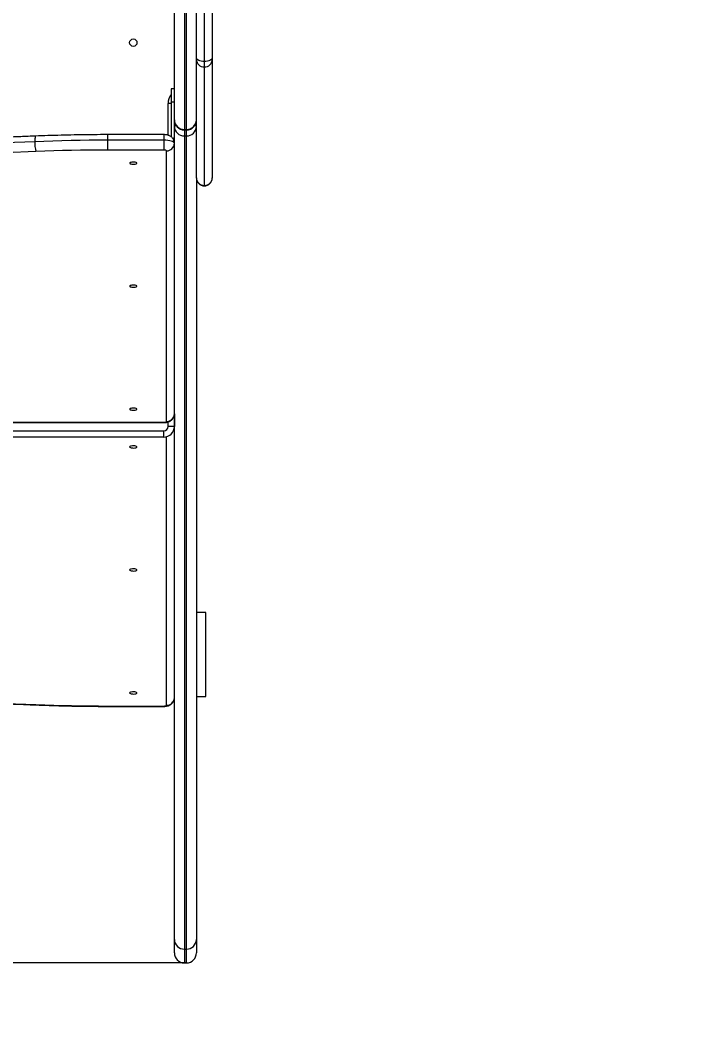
# Model space of a CAD drawing. Header units: millimetres. Extents: x -5609 to 5139, y -3980 to 3221.
# Drawn here: x 633 to 1279, y -1345 to -377 of the extents above; entities that cross this region are included whole.
import ezdxf

# ---------------------------------------------------------------- set-up
doc = ezdxf.new("R2010")
doc.units = ezdxf.units.MM
for name, color, linetype in [('DIKOM_ОБЪЕКТ', 7, 'Continuous'), ('DIKOM_РАЗМЕР_ЗОНА', 7, 'Continuous'), ('DIKOM_РАЗМЕР_ОБЪЕКТА', 7, 'Continuous')]:
    doc.layers.add(name, color=color, linetype=linetype)
doc.styles.add('style1', font='arial.ttf', dxfattribs={"width": 0.8})
doc.dimstyles.new('1-50', dxfattribs={"dimtxt": 300, "dimasz": 200, "dimexe": 100, "dimexo": 0, "dimgap": 100, "dimtad": 1, "dimtxsty": 'style1', "dimcen": 200, "dimclrd": 7, "dimclre": 7, "dimclrt": 7, "dimadec": 1, "dimazin": 2, "dimtfac": 1, "dimtmove": 0, "dimatfit": 2, "dimfxl": 0, "dimlwd": 25, "dimlwe": 18, "dimarcsym": 0})

# ---------------------------------------------------------------- blocks, each defined once
blk = doc.blocks.new('A$Cc336a1e3')
at = {"color": 8, "linetype": 'Continuous', "lineweight": 15}
for p, q in [((3628.5, 1006.55), (3628.5, 857.08)), ((3594, 786.87), (3594, 816.9)), ((3597, 816.9), (3594, 816.9)), ((3601.84, 795.82), (3600, 795.82)), ((3621, 795.82), (3619.16, 795.82)), ((3536.38, 787.44), (3536.38, 782.13)), ((3590, 787.44), (3590, 782.13)), ((3609.5, 792.37), (3609.5, 791.94)), ((3609.5, 791.94), (3609.5, 786.26)), ((3611.5, 791.94), (3611.5, 792.37)), ((3611.5, 786.26), (3611.5, 791.94)), ((3628.5, 739.14), (3628.5, 738.7)), ((3590, 514.02), (3590, 513.69)), ((3594, 509.9), (3594, 514.27)), ((3600, 509.41), (3599.99, 509.52)), ((3592.5, 244.95), (3592.5, 500.22)), ((3536.38, 243.89), (3536.38, 244.22)), ((3590, 243.89), (3590, 244.22)), ((3609.5, 13.11), (3609.5, 0)), ((3611.5, 0), (3611.5, 13.11))]:
    blk.add_line(p, q, dxfattribs=at)
at = {"color": 7, "linetype": 'Continuous', "lineweight": 15}
for p, q in [((3636, 999.37), (3636, 860.28)), ((3600, 801.46), (3600, 922.87)), ((3621, 860.28), (3621, 922.87)), ((3609.5, 913.79), (3609.5, 792.37)), ((3611.5, 792.37), (3611.5, 913.79)), ((3621, 858.96), (3621, 860.28)), ((3621, 746.31), (3621, 858.96)), ((3628.5, 857.08), (3628.5, 851.79)), ((3636, 860.28), (3636, 858.96)), ((3636, 858.96), (3636, 746.31)), ((3628.5, 851.79), (3628.5, 739.14)), ((3600, 830.94), (3597, 830.94)), ((3597, 830.94), (3597, 818.2)), ((3597, 818.2), (3597, 785.69)), ((3600, 818.2), (3597, 818.2)), ((3600, 801.44), (3600, 801.46)), ((3600, 795.82), (3600, 801.44)), ((3600, 795.34), (3600, 795.82)), ((3600, 22.19), (3600, 795.34)), ((3590, 787.44), (3536.38, 787.44)), ((3597, 785.69), (3596.98, 785.38)), ((3609.5, 792.37), (3611.5, 792.37)), ((3609.5, 791.94), (3611.5, 791.94)), ((3609.5, 786.26), (3611.5, 786.26)), ((3609.5, 786.26), (3609.5, 13.11)), ((3611.5, 13.11), (3611.5, 786.26)), ((3536.38, 782.13), (3536.38, 772.77)), ((3590, 782.13), (3536.38, 782.13)), ((3590, 782.13), (3590, 772.77)), ((3590, 772.77), (3536.38, 772.77)), ((3592.5, 514.75), (3592.5, 772.04)), ((3621, 746.2), (3621, 746.31)), ((3621, 746.2), (3621, 22.19)), ((3636, 746.31), (3636, 746.2)), ((2710, 514.02), (3590, 514.02)), ((2710, 513.69), (3590, 513.69)), ((3600, 521.92), (3600, 509.9)), ((2710, 505.9), (3590, 505.9)), ((3590, 499.9), (3590, 505.9)), ((3600, 509.9), (3594, 509.9)), ((3590, 499.9), (2710, 499.9)), ((3630, 333.17), (3621, 333.17)), ((3630, 253.17), (3630, 333.17)), ((3621, 253.17), (3630, 253.17)), ((3536.38, 244.22), (3590, 244.22)), ((3536.38, 243.89), (3590, 243.89)), ((3600, 9.5), (3600, 22.19)), ((3621, 22.19), (3621, 9.5)), ((3609.5, 13.11), (3611.5, 13.11)), ((3609.5, 0), (3611.5, 0))]:
    blk.add_line(p, q, dxfattribs=at)
at = {"color": 7, "linetype": 'Continuous', "lineweight": 15, "flags": 128}
for points in [[(3628.5, 857.08), (3627.04, 857.14), (3625.63, 857.32), (3624.33, 857.62), (3623.2, 858.02), (3622.26, 858.5), (3621.57, 859.06), (3621.14, 859.66), (3621, 860.28)], [(3636, 860.28), (3635.86, 859.66), (3635.43, 859.06), (3634.74, 858.5), (3633.8, 858.02), (3632.67, 857.62), (3631.37, 857.32), (3629.96, 857.14), (3628.5, 857.08)], [(3467.38, 780.73), (3438.69, 779.62), (3409.95, 778.61), (3381.17, 777.71), (3352.35, 776.91), (3323.51, 776.22), (3294.63, 775.63), (3265.73, 775.15), (3236.81, 774.78), (3207.88, 774.51), (3178.94, 774.35), (3150, 774.3), (3121.06, 774.35), (3092.12, 774.51), (3063.19, 774.78), (3034.27, 775.15), (3005.37, 775.63), (2976.49, 776.22), (2947.65, 776.91), (2918.83, 777.71), (2890.05, 778.61), (2861.31, 779.62), (2832.62, 780.73)], [(3536.38, 782.13), (3527.72, 782.11), (3519.08, 782.04), (3510.43, 781.94), (3501.8, 781.78), (3493.17, 781.59), (3484.56, 781.34), (3475.96, 781.06), (3467.38, 780.73)], [(3600, 779.21), (3599.81, 779.78), (3599.24, 780.33), (3598.31, 780.83), (3597.07, 781.28), (3595.56, 781.64), (3593.83, 781.91), (3591.95, 782.08), (3590, 782.13)], [(3468.42, 771.39), (3439.63, 770.27), (3410.8, 769.26), (3381.92, 768.35), (3353.01, 767.55), (3324.07, 766.86), (3295.1, 766.27), (3266.11, 765.79), (3237.1, 765.42), (3208.07, 765.15), (3179.04, 764.99), (3150, 764.94), (3120.96, 764.99), (3091.93, 765.15), (3062.9, 765.42), (3033.89, 765.79), (3004.9, 766.27), (2975.93, 766.86), (2946.99, 767.55), (2918.08, 768.35), (2889.2, 769.26), (2860.37, 770.27), (2831.58, 771.39)], [(3536.38, 772.77), (3527.85, 772.75), (3519.33, 772.68), (3510.82, 772.57), (3502.31, 772.42), (3493.82, 772.23), (3485.33, 771.99), (3476.87, 771.71), (3468.42, 771.39)], [(3592.5, 772.04), (3592.45, 772.18), (3592.31, 772.32), (3592.08, 772.44), (3591.77, 772.55), (3591.39, 772.64), (3590.96, 772.71), (3590.49, 772.75), (3590, 772.77)], [(3564.5, 760.34), (3564.31, 760.67), (3563.76, 760.97), (3562.91, 761.2), (3561.86, 761.33), (3560.71, 761.36), (3559.59, 761.28), (3558.63, 761.09), (3557.92, 760.83), (3557.55, 760.51), (3557.55, 760.17), (3557.92, 759.85), (3558.63, 759.59), (3559.59, 759.4), (3560.71, 759.32), (3561.86, 759.35), (3562.91, 759.48), (3563.76, 759.71), (3564.31, 760.01), (3564.5, 760.34)], [(3564.5, 643.39), (3564.31, 643.72), (3563.76, 644.02), (3562.91, 644.25), (3561.86, 644.38), (3560.71, 644.41), (3559.59, 644.33), (3558.63, 644.15), (3557.92, 643.88), (3557.55, 643.56), (3557.55, 643.22), (3557.92, 642.91), (3558.63, 642.64), (3559.59, 642.46), (3560.71, 642.37), (3561.86, 642.4), (3562.91, 642.54), (3563.76, 642.76), (3564.31, 643.06), (3564.5, 643.39)], [(3564.5, 526.44), (3564.31, 526.78), (3563.76, 527.07), (3562.91, 527.3), (3561.86, 527.44), (3560.71, 527.46), (3559.59, 527.38), (3558.63, 527.2), (3557.92, 526.93), (3557.55, 526.61), (3557.55, 526.28), (3557.92, 525.96), (3558.63, 525.69), (3559.59, 525.51), (3560.71, 525.42), (3561.86, 525.45), (3562.91, 525.59), (3563.76, 525.82), (3564.31, 526.11), (3564.5, 526.44)], [(3590, 514.02), (3590.49, 514.03), (3590.96, 514.07), (3591.39, 514.14), (3591.77, 514.23), (3592.08, 514.34), (3592.31, 514.47), (3592.45, 514.61), (3592.5, 514.75)], [(3557.5, 490.54), (3557.69, 490.21), (3558.24, 489.91), (3559.09, 489.68), (3560.14, 489.55), (3561.29, 489.52), (3562.41, 489.6), (3563.37, 489.79), (3564.08, 490.05), (3564.45, 490.37), (3564.45, 490.71), (3564.08, 491.03), (3563.37, 491.29), (3562.41, 491.48), (3561.29, 491.56), (3560.14, 491.53), (3559.09, 491.4), (3558.24, 491.17), (3557.69, 490.87), (3557.5, 490.54)], [(3557.5, 373.59), (3557.69, 373.26), (3558.24, 372.96), (3559.09, 372.73), (3560.14, 372.6), (3561.29, 372.57), (3562.41, 372.65), (3563.37, 372.84), (3564.08, 373.1), (3564.45, 373.42), (3564.45, 373.76), (3564.08, 374.08), (3563.37, 374.34), (3562.41, 374.53), (3561.29, 374.61), (3560.14, 374.58), (3559.09, 374.45), (3558.24, 374.22), (3557.69, 373.92), (3557.5, 373.59)], [(3557.5, 256.64), (3557.69, 256.31), (3558.24, 256.01), (3559.09, 255.78), (3560.14, 255.65), (3561.29, 255.62), (3562.41, 255.7), (3563.37, 255.89), (3564.08, 256.15), (3564.45, 256.47), (3564.45, 256.81), (3564.08, 257.13), (3563.37, 257.39), (3562.41, 257.58), (3561.29, 257.66), (3560.14, 257.63), (3559.09, 257.5), (3558.24, 257.27), (3557.69, 256.97), (3557.5, 256.64)], [(3468.42, 245.59), (3476.87, 245.27), (3485.33, 244.99), (3493.82, 244.75), (3502.31, 244.56), (3510.82, 244.41), (3519.33, 244.3), (3527.85, 244.24), (3536.38, 244.22)], [(3590, 244.22), (3590.49, 244.23), (3590.96, 244.27), (3591.39, 244.34), (3591.77, 244.43), (3592.08, 244.54), (3592.31, 244.67), (3592.45, 244.8), (3592.5, 244.95)]]:
    blk.add_lwpolyline(points, dxfattribs=at)
at = {"color": 8, "linetype": 'Continuous', "lineweight": 15, "flags": 128}
for points in [[(3468.11, 786.06), (3468.02, 786.02), (3467.84, 785.73), (3467.68, 785.17), (3467.55, 784.35), (3467.46, 783.31), (3467.4, 782.09), (3467.38, 780.73)], [(3599.59, 507.06), (3599.86, 508.01), (3600, 509.41)], [(3192.13, 251.93), (3208.07, 251.83), (3237.1, 251.57), (3266.11, 251.19), (3295.1, 250.71), (3324.07, 250.12), (3353.01, 249.43), (3381.92, 248.63), (3410.8, 247.72), (3439.63, 246.71), (3468.42, 245.59)], [(3468.11, 245.27), (3468.21, 245.31), (3468.42, 245.59)]]:
    blk.add_lwpolyline(points, dxfattribs=at)
at = {"color": 7, "linetype": 'Continuous', "lineweight": 15}
blk.add_circle((3561, 874.9), 3.5, dxfattribs=at)
for centre, radius, start, end in [((3628.34, 859.13), 7.34, 181.30774, 271.25079), ((3628.66, 859.13), 7.34, 268.74831, 358.69225), ((3609.3, 801.67), 9.3, 181.3079, 271.2514), ((3609.5, 801.44), 9.5, 180, 270), ((3609.3, 795.56), 9.3, 181.3079, 271.25122), ((3611.7, 801.67), 9.3, 268.7486, 358.6921), ((3611.5, 801.44), 9.5, 270, 0), ((3611.7, 795.56), 9.3, 268.74878, 358.6921), ((3594.45, 785.69), 5.55, 328.09548, 359.91325), ((3499.07, 779.51), 31.72, 177.79699, 194.84392), ((3592.66, 779.38), 7.34, 268.74868, 358.69188), ((3628.34, 746.48), 7.34, 181.3074, 271.25113), ((3628.5, 746.2), 7.5, 180, 270), ((3628.66, 746.48), 7.34, 268.74798, 358.69259), ((3628.5, 746.2), 7.5, 270, 0), ((3592.66, 522.09), 7.34, 268.74891, 358.69165), ((3590, 509.9), 4, 270, 0), ((3590, 509.9), 10, 270, 0), ((3592.66, 252.29), 7.34, 268.74844, 358.69259), ((3609.3, 22.41), 9.3, 181.30799, 271.25094), ((3611.7, 22.41), 9.3, 268.74906, 358.69201), ((3609.5, 9.5), 9.5, 180, 270), ((3611.5, 9.5), 9.5, 270, 0)]:
    blk.add_arc(centre, radius, start, end, dxfattribs=at)
at = {"color": 8, "linetype": 'Continuous', "lineweight": 15}
blk.add_arc((3608, 816.9), 14, 141.78679, 180, dxfattribs=at)
at = {"color": 7, "linetype": 'Continuous', "lineweight": 15}
for points, knots in [([(3468.11, 786.06), (3463.42, 785.87), (3449.83, 785.32), (3427.29, 784.49), (3400.5, 783.58), (3373.67, 782.77), (3346.81, 782.05), (3319.92, 781.43), (3293.01, 780.89), (3266.08, 780.45), (3239.13, 780.1), (3212.17, 779.84), (3185.2, 779.67), (3158.23, 779.6), (3131.26, 779.61), (3104.28, 779.72), (3077.32, 779.93), (3050.37, 780.22), (3023.42, 780.61), (2996.5, 781.09), (2969.6, 781.66), (2942.72, 782.32), (2915.87, 783.08), (2889.05, 783.92), (2862.74, 784.85), (2843.7, 785.58), (2833.57, 785.99), (2831.89, 786.06)], [0, 0, 0, 0, 0.022241, 0.064501, 0.106761, 0.149021, 0.191281, 0.233542, 0.275802, 0.318063, 0.360324, 0.402584, 0.444845, 0.487106, 0.529367, 0.571628, 0.613888, 0.656149, 0.69841, 0.74067, 0.782931, 0.825192, 0.867452, 0.909712, 0.951973, 0.992008, 1, 1, 1, 1]), ([(3536.38, 787.44), (3534.18, 787.44), (3527.81, 787.43), (3517.26, 787.35), (3504.75, 787.16), (3492.26, 786.88), (3480.04, 786.52), (3472, 786.21), (3468.11, 786.06)], [0, 0, 0, 0, 0.096277, 0.279184, 0.462095, 0.645007, 0.827923, 1, 1, 1, 1]), ([(3600, 779.21), (3599.97, 779.75), (3599.9, 780.78), (3599.44, 782.21), (3598.79, 783.43), (3597.99, 784.47), (3597.06, 785.33), (3596.05, 786.03), (3594.94, 786.58), (3593.71, 787), (3592.29, 787.3), (3591.02, 787.43), (3590.23, 787.44), (3590, 787.44)], [0, 0, 0, 0, 0.11125, 0.210324, 0.303971, 0.39329, 0.479309, 0.563419, 0.647967, 0.737379, 0.839496, 0.953706, 1, 1, 1, 1]), ([(3590, 513.69), (3590.29, 513.7), (3591.13, 513.71), (3592.6, 513.87), (3594.16, 514.25), (3595.55, 514.83), (3596.71, 515.52), (3597.76, 516.41), (3598.66, 517.5), (3599.37, 518.76), (3599.84, 520.15), (3599.99, 521.23), (3600, 521.82), (3600, 521.92)], [0, 0, 0, 0, 0.058733, 0.171535, 0.304895, 0.397301, 0.489691, 0.583938, 0.680549, 0.779147, 0.879069, 0.979674, 1, 1, 1, 1]), ([(3590, 243.89), (3590.29, 243.89), (3591.13, 243.91), (3592.6, 244.07), (3594.16, 244.45), (3595.55, 245.03), (3596.71, 245.72), (3597.76, 246.61), (3598.66, 247.7), (3599.37, 248.96), (3599.84, 250.35), (3599.99, 251.43), (3600, 252.02), (3600, 252.12)], [0, 0, 0, 0, 0.058733, 0.171534, 0.304894, 0.397297, 0.489688, 0.583935, 0.680544, 0.779144, 0.879069, 0.97967, 1, 1, 1, 1]), ([(3190.54, 251.61), (3192.26, 251.6), (3202.98, 251.56), (3222.68, 251.39), (3249.64, 251.11), (3276.58, 250.72), (3303.5, 250.24), (3330.4, 249.67), (3357.28, 249), (3384.13, 248.25), (3410.95, 247.4), (3437.26, 246.48), (3456.3, 245.75), (3466.43, 245.34), (3468.11, 245.27)], [0, 0, 0, 0, 0.018581, 0.115403, 0.212224, 0.309045, 0.405866, 0.502687, 0.599507, 0.696327, 0.793148, 0.889967, 0.981691, 1, 1, 1, 1]), ([(3468.11, 245.27), (3470.29, 245.19), (3476.6, 244.94), (3487.09, 244.59), (3499.57, 244.27), (3512.07, 244.05), (3524.35, 243.91), (3532.45, 243.9), (3536.38, 243.89)], [0, 0, 0, 0, 0.096281, 0.279202, 0.462122, 0.645036, 0.827948, 1, 1, 1, 1])]:
    blk.add_open_spline(points, degree=3, knots=knots, dxfattribs=at)
blk = doc.blocks.new('*D1')
at = {"layer": 'Defpoints', "color": 0, "transparency": 16777216}
for p in [(791.33, 1721.44), (-4598.5, -1272.9), (790.33, -1272.9)]:
    blk.add_point(p, dxfattribs=at)
at = {"layer": 'DIKOM_РАЗМЕР_ОБЪЕКТА', "color": 7, "lineweight": 18, "transparency": 16777216}
for p, q in [((791.33, 1721.44), (-4698.5, 1721.44)), ((790.33, -1272.9), (-4698.5, -1272.9))]:
    blk.add_line(p, q, dxfattribs=at)
at = {"layer": 'DIKOM_РАЗМЕР_ОБЪЕКТА', "color": 7, "lineweight": 25, "transparency": 16777216}
blk.add_line((-4598.5, 1521.44), (-4598.5, -1072.9), dxfattribs=at)
at = {"layer": 'DIKOM_РАЗМЕР_ОБЪЕКТА', "color": 7, "transparency": 16777216}
for points in [[(-4631.83, 1521.44), (-4565.17, 1521.44), (-4598.5, 1721.44)], [(-4631.83, -1072.9), (-4565.17, -1072.9), (-4598.5, -1272.9)]]:
    blk.add_solid(points, dxfattribs=at)
at = {"layer": 'DIKOM_РАЗМЕР_ОБЪЕКТА', "color": 7, "transparency": 16777216, "insert": (-4851.77, 224.27), "char_height": 300, "attachment_point": 5, "rotation": 90, "style": 'style1'}
blk.add_mtext('3000', dxfattribs=at)
blk = doc.blocks.new('*D2')
at = {"layer": 'Defpoints', "color": 0, "transparency": 16777216}
for p in [(-5158.5, 3221.44), (639.33, 3221.44), (2080.28, -2772.9)]:
    blk.add_point(p, dxfattribs=at)
at = {"layer": 'DIKOM_РАЗМЕР_ЗОНА', "color": 7, "lineweight": 18, "transparency": 16777216}
for p, q in [((639.33, 3221.44), (-5258.5, 3221.44)), ((2080.28, -2772.9), (-5258.5, -2772.9))]:
    blk.add_line(p, q, dxfattribs=at)
at = {"layer": 'DIKOM_РАЗМЕР_ЗОНА', "color": 7, "lineweight": 25, "transparency": 16777216}
blk.add_line((-5158.5, -2572.9), (-5158.5, 3021.44), dxfattribs=at)
at = {"layer": 'DIKOM_РАЗМЕР_ЗОНА', "color": 7, "transparency": 16777216}
for points in [[(-5191.83, 3021.44), (-5125.17, 3021.44), (-5158.5, 3221.44)], [(-5191.83, -2572.9), (-5125.17, -2572.9), (-5158.5, -2772.9)]]:
    blk.add_solid(points, dxfattribs=at)
at = {"layer": 'DIKOM_РАЗМЕР_ЗОНА', "color": 7, "transparency": 16777216, "insert": (-5411.67, 224.27), "char_height": 300, "attachment_point": 5, "rotation": 90, "style": 'style1'}
blk.add_mtext('6000', dxfattribs=at)
blk = doc.blocks.new('*D3')
at = {"layer": 'Defpoints', "color": 0, "transparency": 16777216}
for p in [(3639.92, 380.08), (-2820.17, -123), (3639.92, -3311)]:
    blk.add_point(p, dxfattribs=at)
at = {"layer": 'DIKOM_РАЗМЕР_ОБЪЕКТА', "color": 7, "lineweight": 18, "transparency": 16777216}
for p, q in [((3639.92, 380.08), (3639.92, -3411)), ((-2820.17, -123), (-2820.17, -3411))]:
    blk.add_line(p, q, dxfattribs=at)
at = {"layer": 'DIKOM_РАЗМЕР_ОБЪЕКТА', "color": 7, "lineweight": 25, "transparency": 16777216}
blk.add_line((-2620.17, -3311), (3439.92, -3311), dxfattribs=at)
at = {"layer": 'DIKOM_РАЗМЕР_ОБЪЕКТА', "color": 7, "transparency": 16777216}
for points in [[(-2620.17, -3277.67), (-2620.17, -3344.33), (-2820.17, -3311)], [(3439.92, -3277.67), (3439.92, -3344.33), (3639.92, -3311)]]:
    blk.add_solid(points, dxfattribs=at)
at = {"layer": 'DIKOM_РАЗМЕР_ОБЪЕКТА', "color": 7, "transparency": 16777216, "insert": (300, -3057.83), "char_height": 300, "attachment_point": 5, "style": 'style1'}
blk.add_mtext('6450', dxfattribs=at)
blk = doc.blocks.new('*D4')
at = {"layer": 'Defpoints', "color": 0, "transparency": 16777216}
for p in [(-4320.17, -436.14), (5138.62, -774.64), (5138.62, -3880)]:
    blk.add_point(p, dxfattribs=at)
at = {"layer": 'DIKOM_РАЗМЕР_ЗОНА', "color": 7, "lineweight": 18, "transparency": 16777216}
for p, q in [((-4320.17, -436.14), (-4320.17, -3980)), ((5138.62, -774.64), (5138.62, -3980))]:
    blk.add_line(p, q, dxfattribs=at)
at = {"layer": 'DIKOM_РАЗМЕР_ЗОНА', "color": 7, "lineweight": 25, "transparency": 16777216}
blk.add_line((-4120.17, -3880), (4938.62, -3880), dxfattribs=at)
at = {"layer": 'DIKOM_РАЗМЕР_ЗОНА', "color": 7, "transparency": 16777216}
for points in [[(-4120.17, -3846.67), (-4120.17, -3913.33), (-4320.17, -3880)], [(4938.62, -3846.67), (4938.62, -3913.33), (5138.62, -3880)]]:
    blk.add_solid(points, dxfattribs=at)
at = {"layer": 'DIKOM_РАЗМЕР_ЗОНА', "color": 7, "transparency": 16777216, "insert": (346.78, -3626.83), "char_height": 300, "attachment_point": 5, "style": 'style1'}
blk.add_mtext('9450', dxfattribs=at)

msp = doc.modelspace()

# ---------------------------------------------------------------- block references
at = {"layer": 'DIKOM_ОБЪЕКТ'}
msp.add_blockref('A$Cc336a1e3', (-2820.166, -1272.903), dxfattribs=at)

# ---------------------------------------------------------------- dimensions: what is measured, and where the dimension line sits
at = {"layer": 'DIKOM_РАЗМЕР_ЗОНА'}
dim = msp.add_linear_dim(base=(-5158.5, 3221.444), p1=(2080.276, -2772.903), p2=(639.334, 3221.444), angle=90, text='6000', dimstyle='1-50', dxfattribs=at)
dim.commit()
dim.dimension.update_dxf_attribs({"geometry": '*D2', "text_midpoint": (-5158.5, 224.27), "dimtype": 160})
dim = msp.add_linear_dim(base=(5138.624, -3880), p1=(-4320.166, -436.141), p2=(5138.624, -774.641), text='9450', dimstyle='1-50', dxfattribs=at)
dim.commit()
dim.dimension.update_dxf_attribs({"geometry": '*D4', "text_midpoint": (346.776, -3880), "dimtype": 160})
at = {"layer": 'DIKOM_РАЗМЕР_ОБЪЕКТА'}
dim = msp.add_linear_dim(base=(-4598.5, -1272.903), p1=(791.335, 1721.444), p2=(790.335, -1272.903), angle=90, text='3000', dimstyle='1-50', dxfattribs=at)
dim.commit()
dim.dimension.update_dxf_attribs({"geometry": '*D1', "text_midpoint": (-4598.5, 224.27), "dimtype": 160})
dim = msp.add_linear_dim(base=(3639.915, -3311), p1=(-2820.166, -123), p2=(3639.915, 380.085), text='6450', dimstyle='1-50', dxfattribs=at)
dim.commit()
dim.dimension.update_dxf_attribs({"geometry": '*D3', "text_midpoint": (300, -3311), "dimtype": 160})

doc.saveas('drawing.dxf')
